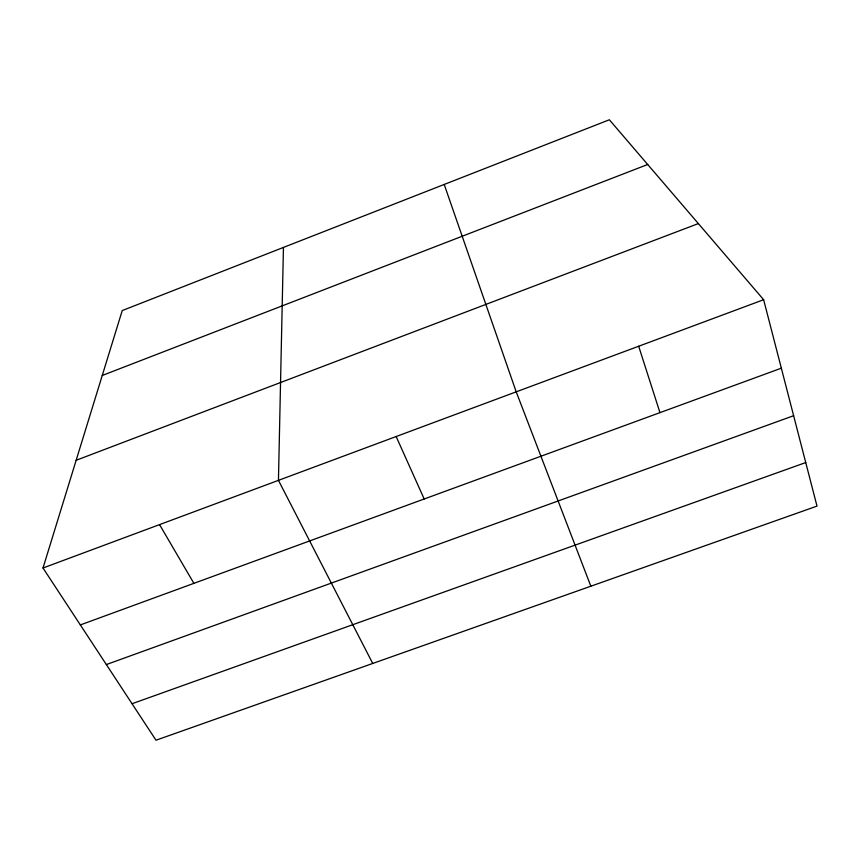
<?xml version="1.0" encoding="UTF-8"?>
<svg xmlns="http://www.w3.org/2000/svg" width="860" height="860" viewBox="0 0 860 860"><rect width="100%" height="100%" fill="white"/><g stroke="black" fill="none" stroke-linecap="round" stroke-linejoin="round"><path stroke-width="1.29" d="M283.445 247.422L278.446 480.353L372.735 663.458M43 568.009L122.227 310.567L609.353 119.776L763.637 299.721L817 506.11L155.993 740.224L43 568.009L763.637 299.721M102.254 375.476L647.698 164.496M76.153 460.283L698.352 223.578M80.345 624.93L781.342 368.188M106.35 664.565L793.63 415.713M132.053 703.727L805.734 462.562M159.551 524.621L193.887 583.349M396.159 436.536L424.184 499.004M590.841 586.208L516.204 391.837L444.212 184.459M638.679 346.247L659.964 412.639"/></g></svg>
